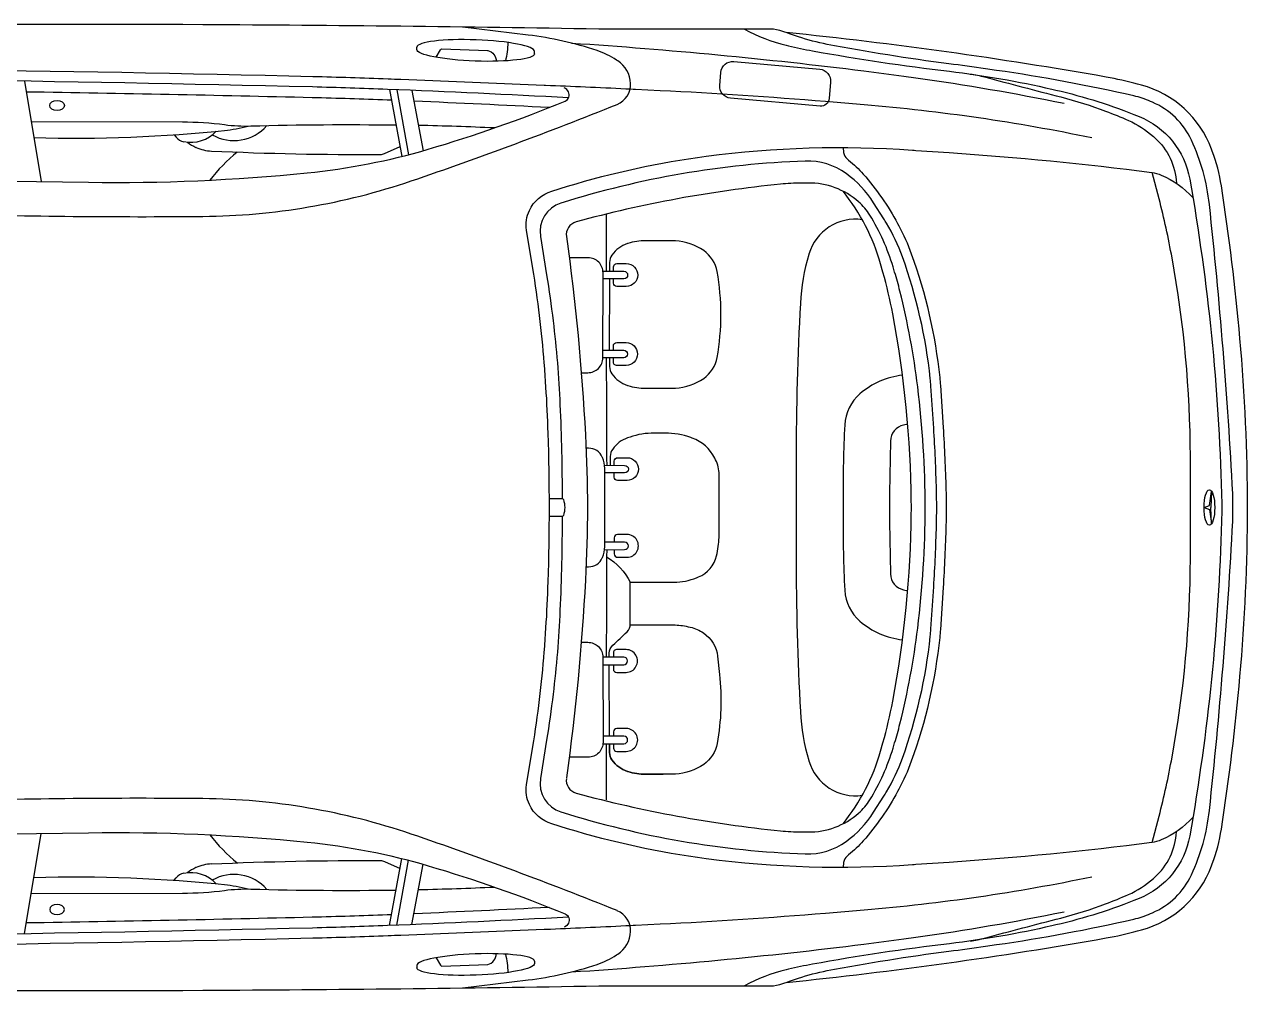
# Model space of a CAD drawing. Header units: millimetres. Extents: x -8431 to 21423, y 12317 to 28660.
# Drawn here: x -5519 to -3155, y 26683 to 28550 of the extents above; entities that cross this region are included whole.
import ezdxf

# ---------------------------------------------------------------- set-up
doc = ezdxf.new("R2010")
doc.units = ezdxf.units.MM
doc.layers.add('interni', color=1, linetype='Continuous')

msp = doc.modelspace()

# ---------------------------------------------------------------- linework, layer by layer
for p, q in [((-4545.6, 28529.7), (-4671.8, 28545.1)), ((-4372.2, 28479.9), (-4374.5, 28481.4)), ((-5518.7, 28440.5), (-5486.5, 28246.4)), ((-4813.1, 28424.6), (-4789.3, 28295.2)), ((-4769.9, 28422.8), (-4748.5, 28306.1)), ((-5518.7, 26792.9), (-5486.5, 26987)), ((-4813.1, 26808.8), (-4789.3, 26938.2)), ((-4769.9, 26810.6), (-4748.5, 26927.3)), ((-4374.5, 26752), (-4372.2, 26753.5)), ((-4671.8, 26688.3), (-4545.6, 26703.7))]:
    msp.add_line(p, q)
at = {"color": 1}
for p, q in [((-4760.5, 28501.5), (-4760.3, 28506.4)), ((-4533.3, 28493.2), (-4533.1, 28498.2)), ((-4799.4, 28424), (-4776.4, 28298.5)), ((-3229, 27620.6), (-3224.9, 27647.9)), ((-3224.9, 27647.9), (-3226.2, 27616.7)), ((-3239.4, 27616.7), (-3229, 27620.6)), ((-3239.4, 27616.7), (-3229, 27612.8)), ((-3229, 27612.8), (-3224.9, 27585.5)), ((-3224.9, 27585.5), (-3226.2, 27616.7)), ((-4799.4, 26809.4), (-4776.4, 26934.9)), ((-4760.5, 26731.9), (-4760.3, 26727)), ((-4533.3, 26740.2), (-4533.1, 26735.2))]:
    msp.add_line(p, q, dxfattribs=at)
for points in [[(-6406.8, 26694, 0.006542), (-5174, 26683.8, 0.003137), (-4409.1, 26692.3), (-4077.4, 26692.3, 0.088765), (-4053.5, 26696.6, -0.006741), (-4036.4, 26702.6), (-4023.2, 26707.1, -0.034676), (-3967.8, 26721.7, -0.015178), (-3732.4, 26759.2, 0.003883), (-3661.6, 26768.9), (-3640.1, 26772, 0.020298), (-3375.2, 26821.2, 0.046341), (-3342.9, 26831.9), (-3339.1, 26833.5, 0.182618), (-3263.8, 26906.6), (-3263.7, 26907, 0.08294), (-3229, 27030.9, 0.01349), (-3183.8, 27589.5, 0.013522), (-3183.8, 27643.9, 0.01349), (-3229, 28202.5, 0.08294), (-3263.7, 28326.4), (-3263.8, 28326.8, 0.182618), (-3339.1, 28399.9), (-3342.9, 28401.5, 0.046341), (-3375.2, 28412.1, 0.020298), (-3640.1, 28461.4), (-3661.6, 28464.5, 0.003883), (-3732.4, 28474.2, -0.015178), (-3967.8, 28511.7, -0.034676), (-4023.2, 28526.3), (-4036.4, 28530.8, -0.006741), (-4053.5, 28536.8, 0.088765), (-4077.4, 28541.1), (-4409.1, 28541.1, 0.003137), (-5174, 28549.6, 0.006542), (-6406.8, 28539.4)], [(-4047, 26698.9, 0.018015), (-3428.6, 26784.8, 0.022651), (-3367.7, 26798.4), (-3360.4, 26800.4, 0.242162), (-3224.9, 26924.1), (-3223.4, 26928, 0.050491), (-3205.9, 26995.2, 0.016186), (-3169.9, 27290.2, 0.044639), (-3169.9, 27943.2, 0.016186), (-3205.9, 28238.2, 0.050491), (-3223.4, 28305.4), (-3224.9, 28309.3, 0.242162), (-3360.4, 28433), (-3367.7, 28435, 0.022651), (-3428.6, 28448.5, 0.018015), (-4047, 28534.5)], [(-6555, 28472.6), (-6599.2, 28462.7, 0.592391), (-6603.9, 28446.5, 0.121561), (-6598.7, 28443.3, 0.015206), (-6055.3, 28294, 0.030526), (-5920.3, 28269.9, 0.026943), (-5554.2, 28247.3, -0.001475), (-5545.7, 28247.2), (-5395.2, 28245.1, 0.028446), (-4972.2, 28263.4, 0.046451), (-4738.5, 28309, 0.026444), (-4474, 28402.1, 0.435913), (-4467.5, 28419.7, 0.173376), (-4475.6, 28427.5)], [(-4467.4, 28408.3, 0.003863), (-4816.9, 28424.7, 0.00377), (-4962.1, 28429.3, 0.005528), (-6412, 28448.5, 0.606452), (-6417.2, 28438.4), (-6374.9, 28377.5)], [(-3260.9, 27017.9, -0.108145), (-3321.9, 26974.2, -0.069707), (-3340.3, 26969.1, -0.015572), (-3732.1, 26930.9), (-3796.5, 26926.6, 0.001754), (-3803, 26926.2, -0.051259), (-4201.4, 26937.9, -0.040991), (-4469.3, 26996), (-4499.8, 27005.3, -0.211873), (-4543.1, 27042.8, -0.151717), (-4548.4, 27080.5), (-4536.3, 27154.6, 0.021019), (-4514.2, 27337.5, 0.003153), (-4513.2, 27350.7), (-4511, 27384, 0.00851), (-4506.7, 27473, 0.015766), (-4506.7, 27760.4, 0.00851), (-4511, 27849.4), (-4513.2, 27882.7, 0.003153), (-4514.2, 27895.9, 0.021019), (-4536.3, 28078.7), (-4548.4, 28152.9, -0.151717), (-4543.1, 28190.6, -0.211873), (-4499.8, 28228.1), (-4469.3, 28237.4, -0.040991), (-4201.4, 28295.5, -0.051259), (-3803, 28307.2, 0.001754), (-3796.5, 28306.8), (-3732.1, 28302.5, -0.015572), (-3340.3, 28264.3, -0.069707), (-3321.9, 28259.2, -0.108145), (-3260.9, 28215.5)], [(-3936.9, 28312.4), (-3935.8, 28302.6, 0.20132), (-3928.9, 28290.2), (-3926.1, 28287.9, -0.047337), (-3897.8, 28261, -0.054571), (-3831.5, 28165.4), (-3829.3, 28161.3, -0.037999), (-3805, 28107.2, -0.060064), (-3750.2, 27868, -0.009969), (-3748.9, 27852.5), (-3743.6, 27771.5, -0.009697), (-3738.1, 27651.9, -0.013283), (-3738.1, 27581.5, -0.009697), (-3743.6, 27461.9), (-3748.9, 27380.9, -0.009969), (-3750.2, 27365.4, -0.060064), (-3805, 27126.2, -0.037999), (-3829.3, 27072.1), (-3831.5, 27067.9, -0.054571), (-3897.8, 26972.4, -0.047337), (-3926.1, 26945.4), (-3928.9, 26943.2, 0.20132), (-3935.8, 26930.8), (-3936.9, 26921)], [(-6555, 26760.8), (-6599.2, 26770.7, -0.592391), (-6603.9, 26786.9, -0.121561), (-6598.7, 26790.1, -0.015206), (-6055.3, 26939.4, -0.030526), (-5920.3, 26963.5, -0.026943), (-5554.2, 26986.1, 0.001475), (-5545.7, 26986.2), (-5395.2, 26988.3, -0.028446), (-4972.2, 26970, -0.046451), (-4738.5, 26924.4, -0.026444), (-4474, 26831.3, -0.435913), (-4467.5, 26813.7, -0.173376), (-4475.6, 26805.9)], [(-4467.4, 26825.1, -0.003863), (-4816.9, 26808.7, -0.00377), (-4962.1, 26804.1, -0.005528), (-6412, 26784.9, -0.606452), (-6417.2, 26795), (-6374.9, 26855.9)]]:
    msp.add_lwpolyline(points, format="xyb")
at = {"color": 40}
msp.add_lwpolyline([(-4127.6, 28541.1, 0.067739), (-4046.9, 28510.1), (-4042.3, 28509, 0.012959), (-3995.7, 28499.2, 0.015615), (-3731.3, 28459.6, -0.027335), (-3533.4, 28425.1), (-3525.9, 28423.4, -0.039799), (-3364.9, 28372.4, -0.258028), (-3267, 28251.4, -0.036908), (-3205.5, 27643.3, -0.013522), (-3205.5, 27590.1, -0.036908), (-3267, 26982, -0.258028), (-3364.9, 26861, -0.039799), (-3525.9, 26810), (-3533.4, 26808.2, -0.027335), (-3731.3, 26773.8, 0.015615), (-3995.7, 26734.1, 0.012959), (-4042.3, 26724.4), (-4046.9, 26723.3, 0.067739), (-4127.6, 26692.3)], format="xyb", dxfattribs=at)
at = {"color": 1}
for points in [[(-4723.3, 28486.7), (-4714.8, 28501.4, -0.277532), (-4711.9, 28503), (-4624, 28499.8, -0.044526), (-4623.4, 28499.8, -0.362762), (-4607.3, 28479)], [(-4461.9, 28514.2, -0.014475), (-3896.5, 28460.5, -0.003836), (-3819.6, 28450.4), (-3796, 28447.1, -0.015828), (-3509.8, 28397.8)], [(-3455.9, 28330.8, 0.030541), (-3896, 28394.8), (-3971, 28401, 0.008742), (-4290.4, 28422.1), (-4337.8, 28424.4, -0.000453), (-4356.8, 28425.3, 0.002764), (-4512.1, 28432.2, -0.000325), (-4514.6, 28432.3), (-4791.7, 28443.5, 0.00027), (-4816.2, 28444.5, 0.00377), (-4961.6, 28449.1, 0.005629), (-6438.3, 28468.3)], [(-3691, 28454.4, -0.03074), (-3663.3, 28448.7, 0.003042), (-3516.1, 28410.1, -0.02826), (-3429.5, 28382.6, -0.012391), (-3385.6, 28364.7, -0.078528), (-3337.3, 28333.7), (-3334.9, 28331.5, -0.202233), (-3292.7, 28243.3)], [(-4479.7, 27599.2, -0.009886), (-4483.9, 27418, -0.01942), (-4497.3, 27256, -0.009549), (-4509.8, 27167.1), (-4521.7, 27092.9, 0.371978), (-4482.1, 27028.6, 0.067467), (-4010, 26947.2, 0.168351), (-3930.8, 26971.5, 0.093354), (-3878, 27027.7), (-3858.2, 27058.9, 0.007115), (-3853, 27067.2, 0.048474), (-3822.2, 27132.4, 0.060064), (-3768.4, 27367.3, 0.009969), (-3767.1, 27382.1), (-3761.8, 27463.1, 0.009697), (-3756.4, 27581.9, 0.013283), (-3756.4, 27651.4, 0.009697), (-3761.8, 27770.3), (-3767.1, 27851.3, 0.009969), (-3768.4, 27866.1, 0.060064), (-3822.2, 28101, 0.048474), (-3853, 28166.1, 0.007115), (-3858.2, 28174.5), (-3878, 28205.7, 0.093354), (-3930.8, 28261.9, 0.168351), (-4010, 28286.2, 0.067467), (-4482.1, 28204.8, 0.371978), (-4521.7, 28140.5), (-4509.8, 28066.3, -0.009549), (-4497.3, 27977.4, -0.01942), (-4483.9, 27815.3, -0.009886), (-4479.7, 27634.2)], [(-3339.5, 26969.2), (-3326.2, 27020.5, 0.018086), (-3301.2, 27134.1, 0.04423), (-3265.7, 27518, 0.001928), (-3265.7, 27715.4, 0.04423), (-3301.2, 28099.3, 0.018086), (-3326.2, 28212.9), (-3339.5, 28264.2)], [(-4504.5, 27634.2), (-4479.9, 27634.2, -0.320867), (-4477.4, 27632.4, -0.165917), (-4477.4, 27601, -0.320867), (-4479.9, 27599.2), (-4504.5, 27599.2)], [(-3691, 26779, 0.03074), (-3663.3, 26784.7, -0.003042), (-3516.1, 26823.3, 0.02826), (-3429.5, 26850.8, 0.012391), (-3385.6, 26868.7, 0.078528), (-3337.3, 26899.7), (-3334.9, 26901.9, 0.202233), (-3292.7, 26990.1)], [(-3455.9, 26902.6, -0.030541), (-3896, 26838.6), (-3971, 26832.4, -0.008742), (-4290.4, 26811.3), (-4337.8, 26809, 0.000453), (-4356.8, 26808.1, -0.002764), (-4512.1, 26801.1, 0.000325), (-4514.6, 26801.1), (-4791.7, 26789.9, -0.00027), (-4816.2, 26788.9, -0.00377), (-4961.6, 26784.2, -0.005629), (-6438.3, 26765.1)], [(-4461.9, 26719.2, 0.014475), (-3896.5, 26772.8, 0.003836), (-3819.6, 26783), (-3796, 26786.3, 0.015828), (-3509.8, 26835.6)], [(-4723.3, 26746.7), (-4714.8, 26732, 0.277532), (-4711.9, 26730.4), (-4624, 26733.6, 0.044526), (-4623.4, 26733.6, 0.362762), (-4607.3, 26754.4)]]:
    msp.add_lwpolyline(points, format="xyb", dxfattribs=at)
msp.add_lwpolyline([(-4154.4, 28407.6, -0.414214), (-4175.3, 28432.5), (-4173.1, 28457.5, -0.414214), (-4148.2, 28478.4), (-3981.7, 28463.7, -0.414214), (-3960.9, 28438.8), (-3963.7, 28406.9, -0.414214), (-3981.1, 28392.3)], format="xyb", close=True, dxfattribs=at)
for centre, radius, start, end in [((-4628.2, 27851.1), 683.6, 71.5943, 83.0593), ((-4463, 28347.4), 160.5, 56.5523, 71.5943), ((-4402.6, 28433.9), 55.1, 2.4156, 56.5523), ((-4389.2, 28434.4), 41.7, 291.9863, 2.4156), ((-7244.9, 35507.4), 7669.4, 288.81571, 291.98629), ((-5185.6, 29463.6), 1284.4, 270.5104, 288.8157), ((-5296.7, 41931.3), 13752.6, 268.42241, 270.51039), ((-5296.7, 13302.1), 13752.6, 89.48961, 91.57759), ((-5185.6, 25769.8), 1284.4, 71.1843, 89.4896), ((-7244.9, 19726), 7669.4, 68.01371, 71.18429), ((-4389.2, 26798.9), 41.7, 357.5844, 68.0137), ((-4402.6, 26799.5), 55.1, 303.4477, 357.5844), ((-4628.2, 27382.3), 683.6, 276.9407, 288.4057), ((-4463, 26886), 160.5, 288.4057, 303.4477)]:
    msp.add_arc(centre, radius, start, end)
for centre, start, end in [((-4775, 28521.7), 347.3312, 358.0574), ((-4775, 26711.7), 1.9426, 12.6688)]:
    msp.add_arc(centre, 191.1, start, end, dxfattribs=at)
for centre, major_axis in [((-4646.7, 28502.3), (-113.6, 4.1)), ((-4646.9, 26736), (-113.6, -4.1))]:
    msp.add_ellipse(centre, major_axis=major_axis, ratio=0.159295, start_param=3.141593, end_param=6.283185, dxfattribs=at)
at = {"color": 1, "extrusion": (0, 0, -1)}
for centre, major_axis in [((-4646.9, 28497.4), (-113.6, 4.1)), ((-4646.7, 26731.1), (-113.6, -4.1))]:
    msp.add_ellipse(centre, major_axis=major_axis, ratio=0.159295, start_param=3.141593, end_param=6.283185, dxfattribs=at)
at = {"color": 1}
msp.add_ellipse((-3229, 27616.7), major_axis=(0, -34), ratio=0.304588, dxfattribs=at)
at = {"layer": 'interni'}
for p, q in [((-5229.7, 28336.9), (-5225.6, 28332.2)), ((-5187, 28312.5), (-5187.3, 28312.7)), ((-4388.2, 28058.7), (-4388.6, 27920.6)), ((-4388.2, 27174.6), (-4388.6, 27312.8)), ((-5187, 26920.9), (-5187.3, 26920.7)), ((-5229.7, 26896.4), (-5225.6, 26901.2))]:
    msp.add_line(p, q, dxfattribs=at)
for points in [[(-4809.2, 28403.6, 0.000094), (-4817.7, 28403.9, 0.00377), (-4962.6, 28408.5, 0.002108), (-5515.2, 28419.6)], [(-4505.1, 28389.5, 0.002886), (-4766, 28401.8)], [(-5500.6, 28331.4, 0.033728), (-5126.7, 28346, 0.030165), (-5103.8, 28349.9), (-5086.3, 28353.9)], [(-5157.6, 28305.5, 0.012147), (-4830.9, 28298.8, 0.109211), (-4822.8, 28300.6), (-4792.9, 28314.6)], [(-3899.8, 28172.9, 0.371337), (-4002.9, 28106.5), (-4003.1, 28105.7, 0.058193), (-4019.4, 28011.2, 0.01373), (-4027.7, 27709), (-4027.7, 27524.4, 0.01373), (-4019.4, 27222.2, 0.058193), (-4003.1, 27127.7), (-4002.9, 27126.9, 0.371337), (-3899.8, 27060.5)], [(-4388.2, 27906.2), (-4388.1, 27889.4, 0.153648), (-4383.5, 27874.7, 0.165107), (-4353.4, 27852.7), (-4352.5, 27852.4, 0.076763), (-4318.5, 27847.2), (-4268.9, 27847.4, 0.01044), (-4261.9, 27847.5), (-4260.8, 27847.6, 0.142558), (-4206.1, 27866.2, 0.198013), (-4180.3, 27906.5, 0.089327), (-4180.3, 28072.8, 0.198013), (-4206.1, 28113.1, 0.142558), (-4260.8, 28131.7), (-4261.9, 28131.8, 0.01044), (-4268.9, 28132), (-4318.5, 28132.1, 0.076763), (-4352.5, 28126.9), (-4353.4, 28126.6, 0.165107), (-4383.5, 28104.6, 0.153648), (-4388.1, 28089.9), (-4388.2, 28073.1)], [(-4442.7, 27877.2), (-4430.1, 27877.2, 0.414214), (-4401.1, 27906), (-4400.7, 28070.3, 0.414214), (-4429.5, 28099.3), (-4466, 28099.3)], [(-4380.3, 28073.1), (-4380.3, 28081.5, -0.414214), (-4373.9, 28087.9), (-4355.7, 28087.9, -1), (-4355.9, 28043.8), (-4374, 28043.9, -0.414214), (-4380.4, 28050.3), (-4380.4, 28058.7)], [(-4400.7, 28073.2), (-4360.4, 28073.1, -1), (-4360.4, 28058.7), (-4400.7, 28058.8)], [(-4401, 27920.6), (-4360.7, 27920.5, -1), (-4360.8, 27906.1), (-4401.1, 27906.2)], [(-4380.7, 27920.6), (-4380.7, 27929, -0.414214), (-4374.2, 27935.4), (-4356.1, 27935.3, -1), (-4356.2, 27891.3), (-4374.4, 27891.3, -0.414214), (-4380.8, 27897.8), (-4380.7, 27906.2)], [(-3822, 27872.3, 0.151825), (-3904.2, 27836.4, 0.20432), (-3933.6, 27776.5, 0.015511), (-3936.6, 27632.2, -0.004928), (-3936.6, 27601.2, 0.015511), (-3933.6, 27456.8, 0.20432), (-3904.2, 27396.9, 0.151825), (-3822, 27361.1)], [(-3812, 27777.5), (-3819.9, 27775.8, 0.349349), (-3845.4, 27744.9), (-3847.2, 27644.3, 0.008778), (-3847.2, 27589.1), (-3845.4, 27488.5, 0.349349), (-3819.9, 27457.6), (-3812, 27455.9)], [(-4393.8, 27521.4, -0.135831), (-4348, 27472.4), (-4263.6, 27472.4, 0.097273), (-4220, 27481), (-4216.3, 27482.5, 0.243957), (-4181.5, 27523.4), (-4180.4, 27528.1, 0.056509), (-4176.4, 27563.2), (-4176.4, 27680.5, 0.117362), (-4183.2, 27708.8), (-4184.8, 27712.1, 0.191078), (-4228.5, 27750.8), (-4230.9, 27751.7, 0.08729), (-4280.9, 27760.5), (-4301.8, 27760.5, 0.081512), (-4348.6, 27752.8), (-4353.2, 27751.3, 0.15962), (-4382.1, 27729.7, 0.153648), (-4386.7, 27715), (-4386.8, 27698.1)], [(-4433.4, 27502.2), (-4428.6, 27502.2, 0.297869), (-4402.1, 27519.4), (-4401.9, 27520, 0.1042), (-4397.4, 27541.1), (-4397.4, 27692.3, 0.1042), (-4401.9, 27713.4), (-4402.1, 27714, 0.297869), (-4428.6, 27731.2), (-4433.4, 27731.2)], [(-4378.9, 27698.1), (-4378.9, 27706.5, -0.414214), (-4372.4, 27712.9), (-4354.3, 27712.9, -1), (-4354.4, 27668.8), (-4372.6, 27668.9, -0.414214), (-4379, 27675.3), (-4378.9, 27683.7)], [(-4397.8, 27698.2), (-4359, 27698.1, -1), (-4359, 27683.7), (-4397.4, 27683.8)], [(-4378.9, 27535.3), (-4378.9, 27526.9, 0.414214), (-4372.4, 27520.5), (-4354.3, 27520.5, 1), (-4354.4, 27564.5), (-4372.6, 27564.5, 0.414214), (-4379, 27558.1), (-4378.9, 27549.7)], [(-4397.8, 27535.2), (-4359, 27535.3, 1), (-4359, 27549.7), (-4397.4, 27549.6)], [(-4388.6, 27327.2), (-4388.6, 27335.3, -0.213384), (-4381.7, 27350.9, 0.010266), (-4354.3, 27376.6, 0.202022), (-4348, 27391.6), (-4348, 27472.4)], [(-4348, 27389.7), (-4264.8, 27389.7, -0.057263), (-4236.3, 27386.4), (-4232.1, 27385.5, -0.0919), (-4206.6, 27374.3, -0.220313), (-4179.3, 27329.1), (-4175.6, 27294.3, -0.071674), (-4180.3, 27160.6, -0.198013), (-4206.1, 27120.3, -0.142558), (-4260.8, 27101.7), (-4261.9, 27101.6, -0.01044), (-4268.9, 27101.4), (-4318.5, 27101.3, -0.076763), (-4352.5, 27106.5), (-4353.4, 27106.8, -0.165107), (-4383.5, 27128.8, -0.153648), (-4388.1, 27143.5), (-4388.2, 27160.3), (-4388.1, 27143.5, 0.153648), (-4383.5, 27128.8, 0.165107), (-4353.4, 27106.8), (-4352.5, 27106.5, 0.076763), (-4318.5, 27101.3), (-4284.4, 27101.4)], [(-4442.7, 27356.2), (-4430.1, 27356.2, -0.414214), (-4401.1, 27327.4), (-4400.7, 27163.1, -0.414214), (-4429.5, 27134.1), (-4466, 27134)], [(-4401, 27312.8), (-4360.7, 27312.9, 1), (-4360.8, 27327.3), (-4401.1, 27327.2)], [(-4380.7, 27312.8), (-4380.7, 27304.4, 0.414214), (-4374.2, 27298), (-4356.1, 27298.1, 1), (-4356.2, 27342.1), (-4374.4, 27342.1, 0.414214), (-4380.8, 27335.6), (-4380.7, 27327.2)], [(-4380.3, 27160.3), (-4380.3, 27151.9, 0.414214), (-4373.9, 27145.5), (-4355.7, 27145.5, 1), (-4355.9, 27189.6), (-4374, 27189.5, 0.414214), (-4380.4, 27183.1), (-4380.4, 27174.7)], [(-4400.7, 27160.2), (-4360.4, 27160.3, 1), (-4360.4, 27174.7), (-4400.7, 27174.6)], [(-5157.6, 26927.9, -0.012147), (-4830.9, 26934.6, -0.109211), (-4822.8, 26932.8), (-4792.9, 26918.8)], [(-5500.6, 26902, -0.033728), (-5126.7, 26887.4, -0.030165), (-5103.8, 26883.5), (-5086.3, 26879.5)], [(-4809.2, 26829.8, -0.000094), (-4817.7, 26829.5, -0.00377), (-4962.6, 26824.9, -0.002108), (-5515.2, 26813.8)], [(-4505.1, 26843.9, -0.002886), (-4766, 26831.6)]]:
    msp.add_lwpolyline(points, format="xyb", dxfattribs=at)
at = {"layer": 'interni', "color": 40}
for points in [[(-5505.8, 28362.8), (-5213.6, 28362, -0.031877), (-5132, 28356.6, 0.039601), (-5081.3, 28354, -0.010931), (-4800.5, 28355.9)], [(-4471.5, 27093.2, 0.377272), (-4452.8, 27064.9, 0.041689), (-4057.8, 26992, 0.021822), (-4017.8, 26989.8), (-4004.6, 26989.7, 0.185515), (-3907, 27025.9, 0.073947), (-3885.2, 27051.7, 0.065553), (-3840.1, 27151.8), (-3837.2, 27161.7, 0.011877), (-3827, 27198.5, 0.030374), (-3792.6, 27383.8, 0.061501), (-3792.6, 27849.6, 0.030374), (-3827, 28034.9, 0.011877), (-3837.2, 28071.7), (-3840.1, 28081.6, 0.065553), (-3885.2, 28181.7, 0.073947), (-3907, 28207.5, 0.185515), (-4004.6, 28243.7), (-4017.8, 28243.6, 0.021822), (-4057.8, 28241.4, 0.041689), (-4452.8, 28168.5, 0.377272), (-4471.5, 28140.2, -0.021107), (-4434.7, 27756.9, -0.026802), (-4434.7, 27476.5, -0.021029), (-4471.3, 27094.6)], [(-5505.8, 26870.6), (-5213.6, 26871.4, 0.031877), (-5132, 26876.8, -0.039601), (-5081.3, 26879.4, 0.010931), (-4800.5, 26877.5)]]:
    msp.add_lwpolyline(points, format="xyb", dxfattribs=at)
at = {"layer": 'interni', "color": 1}
msp.add_lwpolyline([(-3936.9, 27005.5, 0.100559), (-3864.3, 27146.1), (-3859.8, 27162, 0.022451), (-3840.9, 27242.3, 0.044006), (-3805, 27605.6, 0.005307), (-3805, 27627.8, 0.044006), (-3840.9, 27991.1, 0.022451), (-3859.8, 28071.4), (-3864.3, 28087.3, 0.100559), (-3936.9, 28227.9)], format="xyb", dxfattribs=at)
at = {"layer": 'interni'}
for centre, radius, start, end in [((-5197.8, 28390.9), 68.5, 258.9091, 316.654), ((-5114.2, 28410.8), 85, 240.6862, 318.778), ((-5206, 28348.8), 25.7, 220.48, 258.9091), ((-5156.3, 28381.4), 75.4, 231.2982, 245.7539), ((-5154, 28385.7), 80.3, 245.7539, 267.426), ((-4876.4, 28023.8), 362.9, 129.5875, 141.5907), ((66915.2, 28082.2), 71309.9, 179.918548, 180.007249), ((66915.2, 28082.2), 71309.9, 180.14138, 180.308541), ((66915.2, 27151.2), 71309.9, 179.691459, 179.85862), ((66915.2, 27151.2), 71309.9, 179.992751, 180.079836), ((-4876.4, 27209.6), 362.9, 218.4093, 230.4125), ((-5156.3, 26852), 75.4, 114.2461, 128.7018), ((-5154, 26847.7), 80.3, 92.574, 114.2461), ((-5206, 26884.6), 25.7, 101.0909, 139.52), ((-5197.8, 26842.5), 68.5, 43.346, 101.0909), ((-5114.2, 26822.6), 85, 41.222, 119.3138)]:
    msp.add_arc(centre, radius, start, end, dxfattribs=at)
at = {"layer": 'interni', "color": 40}
for centre, start, end in [((-4899.2, 21933.1), 87.42394, 88.73579), ((-4899.2, 33300.3), 271.26421, 272.57606)]:
    msp.add_arc(centre, 6423.5, start, end, dxfattribs=at)
at = {"layer": 'interni'}
msp.add_ellipse((-5455.8, 28393.6), major_axis=(-14.2, 0), ratio=0.686957, dxfattribs=at)
at = {"layer": 'interni', "extrusion": (0, 0, -1)}
msp.add_ellipse((-5455.8, 26839.8), major_axis=(-14.2, 0), ratio=0.686957, dxfattribs=at)

doc.saveas('drawing.dxf')
